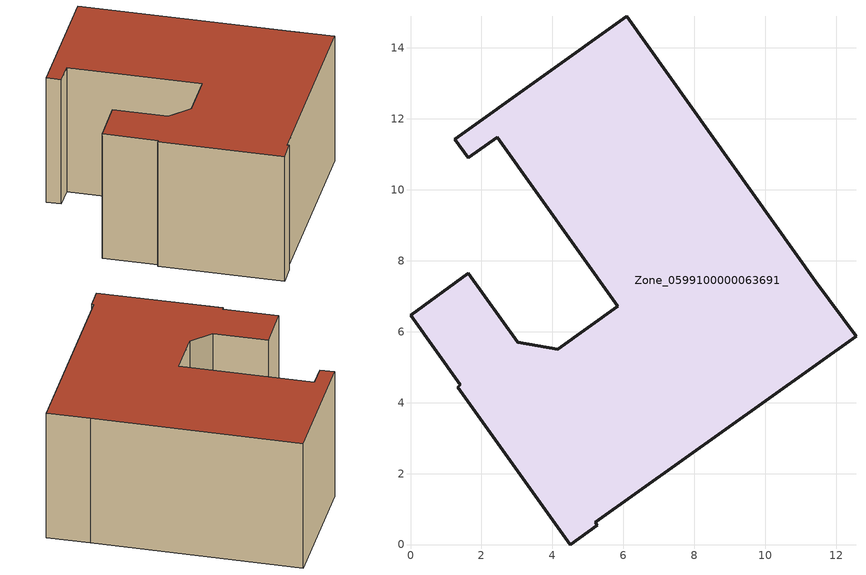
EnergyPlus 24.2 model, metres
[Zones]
Zone_0599100000063691
 floor ground (C_G): 11.43,7.41 12.56,5.88 5.21,0.63 5.27,0.55 4.51,0 1.33,4.44 1.41,4.5 0,6.47 1.62,7.65 3.03,5.7 4.16,5.51 5.85,6.72 2.45,11.48 1.63,10.9 1.25,11.43 6.1,14.89 z0
 wall outside (C_F): 6.1,14.89 1.25,11.43 1.63,10.9 2.45,11.48 5.85,6.72 4.16,5.51 3.03,5.7 1.62,7.65 0,6.47 1.41,4.5 1.33,4.44 4.51,0 5.27,0.55 5.21,0.63 12.56,5.88 11.43,7.41 6.1,14.89 z0:6.11
 roof outside (C_R): 12.56,5.88 11.43,7.41 6.1,14.89 1.25,11.43 1.63,10.9 2.45,11.48 5.85,6.72 4.16,5.51 3.03,5.7 1.62,7.65 0,6.47 1.41,4.5 1.33,4.44 4.51,0 5.27,0.55 5.21,0.63 z6.11
[BUILDING]
Pand.0599100000063691: North Axis=0; Terrain=City; Loads Convergence Tolerance Value=0.04; Temperature Convergence Tolerance Value=0.4; Solar Distribution=FullExterior; Maximum Number of Warmup Days=25; Minimum Number of Warmup Days=1
[Site:Location]
Rotterdam.The.Hague.AP_ZH_NLD Design_Conditions: Latitude=51.96; Longitude=4.45; Time Zone=1; Elevation=-4.5
[SITE:GROUNDTEMPERATURE:BUILDINGSURFACE]
18, 18, 18, 18, 18, 18, 18, 18, 18, 18, 18, 18
[MATERIAL] Thermal Absorptance=0.9; Solar Absorptance=0.7; Visible Absorptance=0.7
Name | Roughness | Thickness | Conductivity | Density | Specific Heat
G.TC.1975-1991 | MediumSmooth | 0.15 | 0.288461 | 540 | 1210
F.TC.1975-1991 | Rough | 0.3 | 0.230769 | 1920 | 840
R.TC.1975-1991 | MediumRough | 0.2 | 0.153846 | 1500 | 1000
[CONSTRUCTION]
C_G: G.TC.1975-1991
C_F: F.TC.1975-1991
C_R: R.TC.1975-1991
[ZONE]
Zone_0599100000063691: Type=1; Multiplier=1; Ceiling Height=Autocalculate; Volume=Autocalculate; Floor Area=autocalculate; Part of Total Floor Area=Yes
[ZONEINFILTRATION:DESIGNFLOWRATE]
Infil_Zone_0599100000063691: Zone or ZoneList or Space or SpaceList=Zone_0599100000063691; Schedule=AlwaysOn; Design Flow Rate Calculation Method=Flow/Area; Flow Rate per Floor Area=0.003; Constant Term Coefficient=1; Temperature Term Coefficient=0; Velocity Term Coefficient=0; Velocity Squared Term Coefficient=0
[HVACTEMPLATE:ZONE:IDEALLOADSAIRSYSTEM]
Zone_0599100000063691: Maximum Heating Supply Air Temperature=50; Minimum Cooling Supply Air Temperature=13; Maximum Heating Supply Air Humidity Ratio=0.0156; Minimum Cooling Supply Air Humidity Ratio=0.0077; Heating Limit=NoLimit; Cooling Limit=NoLimit; Dehumidification Control Type=ConstantSensibleHeatRatio; Cooling Sensible Heat Ratio=0.7; Dehumidification Setpoint=60; Humidification Control Type=None; Humidification Setpoint=30; Outdoor Air Method=None; Outdoor Air Flow Rate per Person=0.00944; Outdoor Air Flow Rate per Zone Floor Area=0; Outdoor Air Flow Rate per Zone=0; Demand Controlled Ventilation Type=None; Outdoor Air Economizer Type=NoEconomizer; Heat Recovery Type=None; Sensible Heat Recovery Effectiveness=0.7; Latent Heat Recovery Effectiveness=0.65
[ZONECONTROL:THERMOSTAT]
ThermostatControl_Zone_0599100000063691: Zone or ZoneList=Zone_0599100000063691; Control Type Schedule=DualSetpointControlType; Control 1=Thermostat_Zone_0599100000063691; Temperature Difference Between Cutout And Setpoint=0
[THERMOSTATSETPOINT:DUALSETPOINT]
Thermostat_Zone_0599100000063691: Heating Setpoint Temperature Schedule=HeatingSetpoint_Zone_0599100000063691; Cooling Setpoint Temperature Schedule=CoolingSetpoint_Zone_0599100000063691
[SCHEDULE:COMPACT]
HeatingSetpoint_Zone_0599100000063691: Through: 12/31, For: AllDays, Until: 24:00, 21
CoolingSetpoint_Zone_0599100000063691: Through: 12/31, For: AllDays, Until: 24:00, 24
DualSetpointControlType: Through: 12/31, For: AllDays, Until: 24:00, 4
AlwaysOn: Through: 12/31, For: AllDays, Until: 24:00, 1
